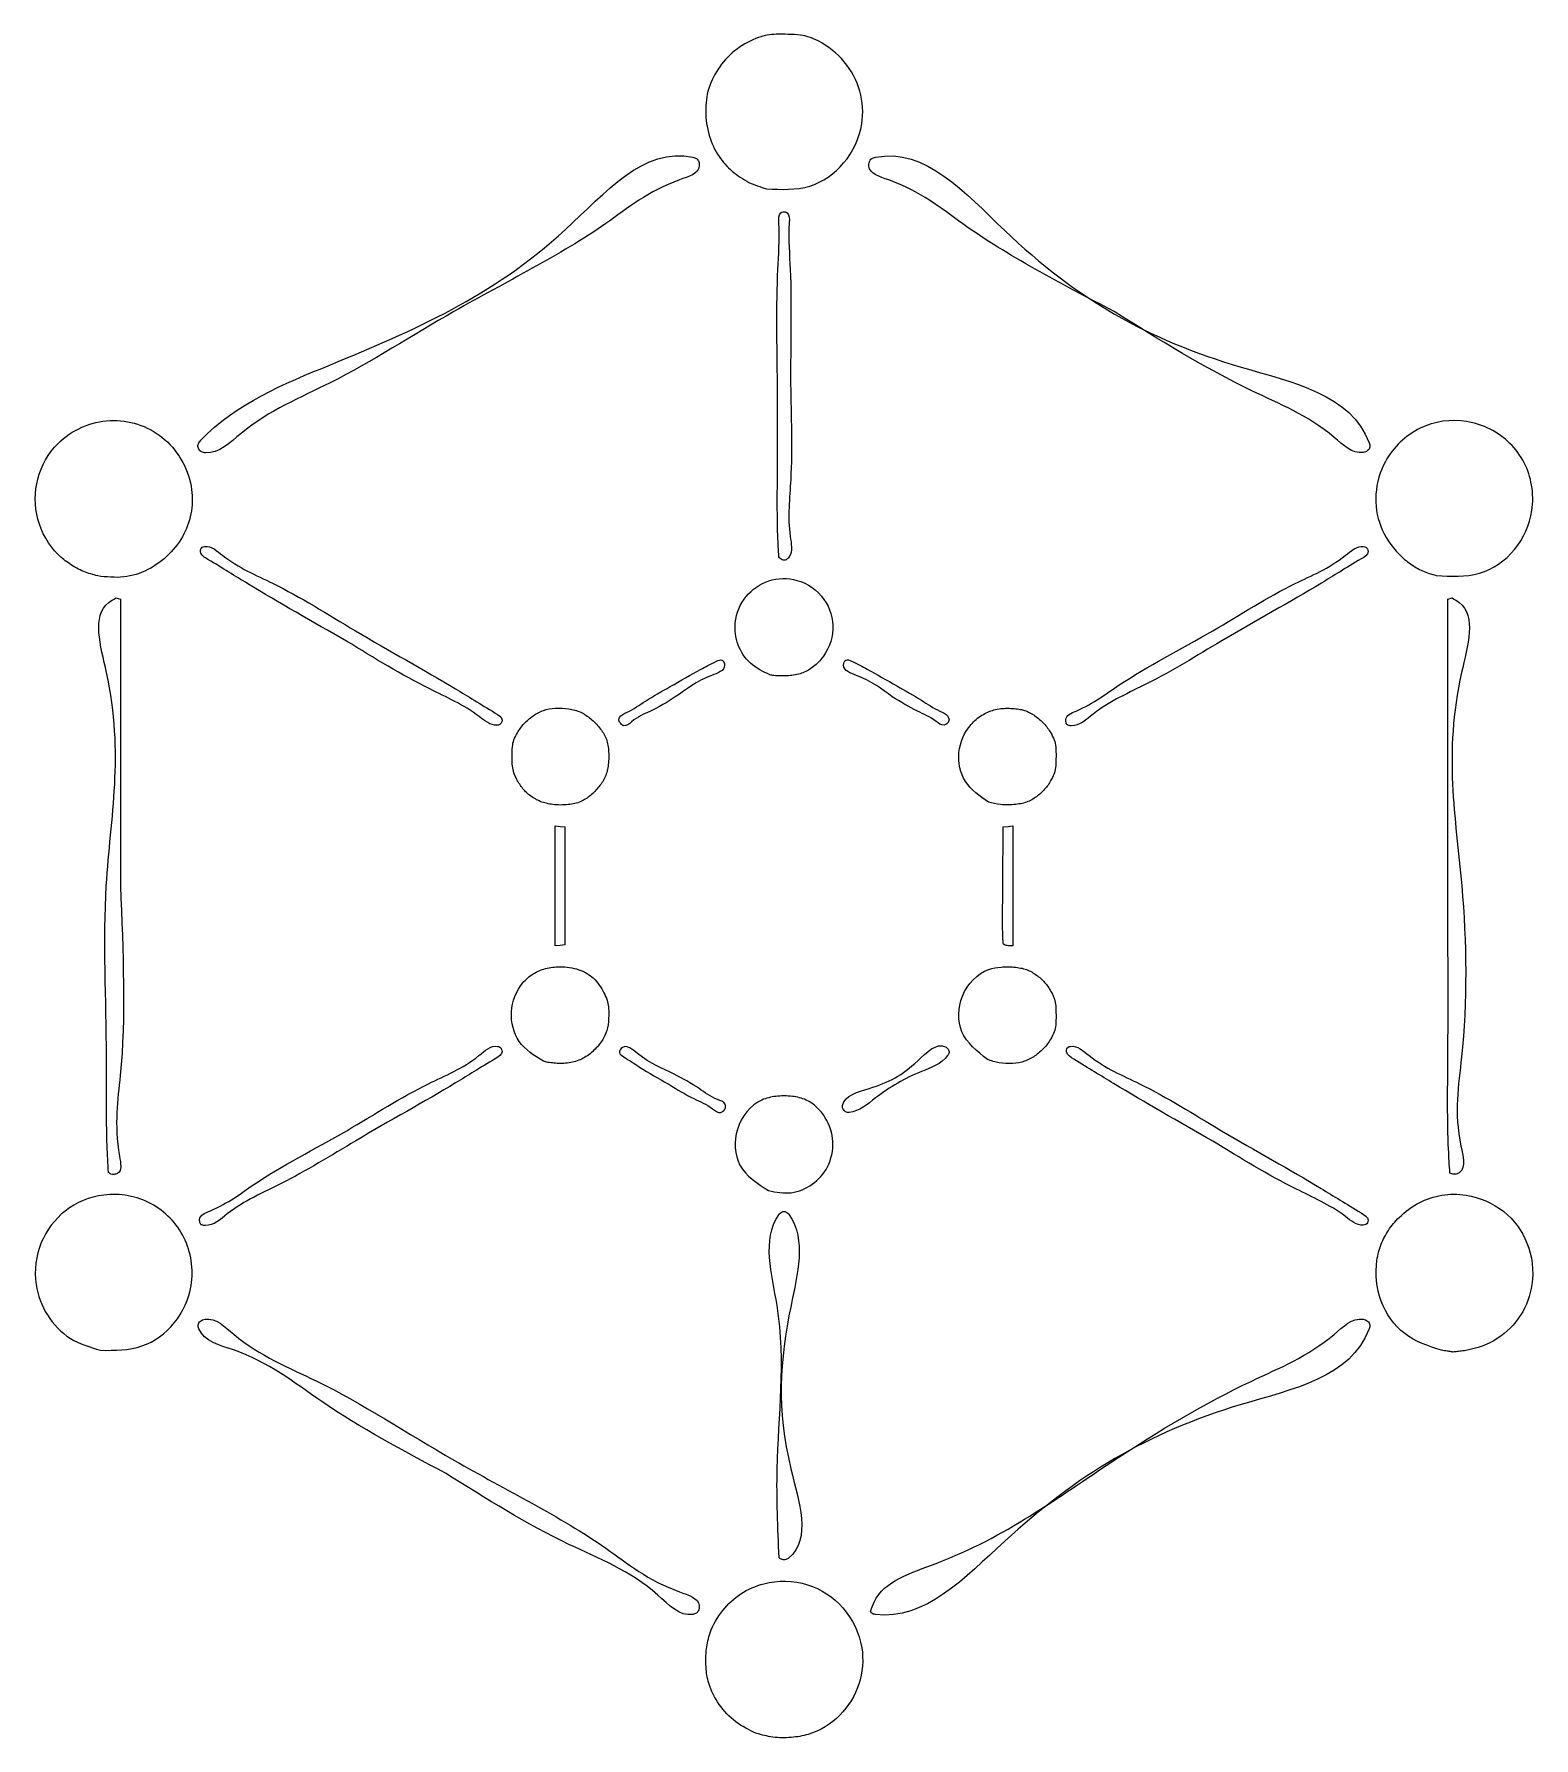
# Model space of a CAD drawing. Header units: millimetres. Extents: x 1 to 14, y 0.1 to 14.9.
import ezdxf

# ---------------------------------------------------------------- set-up
doc = ezdxf.new("R2010")
doc.units = ezdxf.units.MM
doc.layers.add('Calque_1', color=7, linetype='CONTINUOUS')

msp = doc.modelspace()

# ---------------------------------------------------------------- linework, layer by layer
at = {"layer": 'Calque_1', "color": 7}
for p, q in [((7.349175, 13.530967), (7.349175, 13.530967)), ((10.355387, 12.469243), (10.355389, 12.469242)), ((2.449124, 11.264113), (2.449147, 11.264111)), ((7.455544, 10.346718), (7.455523, 10.346718)), ((1.564466, 10.181354), (1.564712, 10.181354)), ((13.140896, 10.186115), (13.140896, 10.186115)), ((1.722732, 9.991223), (1.760982, 9.981623)), ((1.760982, 9.981623), (1.760982, 7.501901)), ((13.24047, 9.981622), (13.27872, 9.991222)), ((13.24047, 7.501542), (13.24047, 9.981622)), ((3.717369, 9.617611), (3.717374, 9.617609)), ((7.378839, 9.325609), (7.378839, 9.325618)), ((8.43707, 9.136316), (8.43706, 9.136316)), ((6.083759, 8.910117), (6.083774, 8.910116)), ((9.946835, 8.896142), (9.946857, 8.896152)), ((5.392095, 8.229303), (5.392104, 8.229331)), ((9.269142, 8.224222), (9.269153, 8.224201)), ((5.521512, 7.500558), (5.521512, 8.020225)), ((5.521512, 8.020225), (5.563373, 8.015415)), ((5.563373, 8.015415), (5.605234, 8.010605)), ((5.605234, 8.010605), (5.605234, 7.500576)), ((9.392391, 7.515907), (9.396581, 8.01059)), ((9.396581, 8.01059), (9.438442, 8.0154)), ((9.438442, 8.0154), (9.480303, 8.02021)), ((9.480303, 8.02021), (9.480303, 7.501564)), ((5.521512, 6.980924), (5.521512, 7.500558)), ((5.605234, 7.500576), (5.605234, 6.990544)), ((9.480303, 7.501564), (9.480303, 6.982909)), ((5.563373, 6.985734), (5.521512, 6.980924)), ((5.605234, 6.990544), (5.563373, 6.985734)), ((9.395849, 7.002061), (9.395531, 7.002071)), ((9.480303, 6.982909), (9.441739, 6.982909)), ((5.419753, 5.983052), (5.419748, 5.983045)), ((9.259216, 5.998758), (9.2592, 5.998758)), ((6.503514, 5.783949), (6.503514, 5.783949)), ((8.019424, 5.558152), (8.019423, 5.558146)), ((11.208019, 5.293085), (11.207978, 5.293081)), ((1.657465, 5.021964), (1.657455, 5.02196)), ((13.2595, 5.013779), (13.25952, 5.01378)), ((7.366835, 4.864149), (7.366835, 4.864149)), ((2.456258, 4.57231), (2.456253, 4.572321)), ((1.589055, 3.482609), (1.589055, 3.482609)), ((13.188424, 3.482817), (13.188419, 3.482827)), ((4.571559, 2.419565), (4.571559, 2.419567)), ((7.457892, 1.687732), (7.458108, 1.687732)), ((8.247473, 1.21949), (8.24745, 1.219491)), ((7.261152, 0.168619), (7.261168, 0.168614))]:
    msp.add_line(p, q, dxfattribs=at)
for points, knots in [([(7.349175, 13.530967), (7.297435, 13.546967), (7.189785, 13.580256), (7.050709, 13.679046), (6.924232, 13.81209), (6.844637, 13.992433), (6.813571, 14.196258), (6.838677, 14.405639), (6.937176, 14.594413), (7.087193, 14.748393), (7.237849, 14.828182), (7.354887, 14.862219), (7.441036, 14.870367), (7.537133, 14.866308), (7.63325, 14.863336), (7.721069, 14.845274), (7.858205, 14.783381), (8.037317, 14.644054), (8.175571, 14.382345), (8.195466, 14.058489), (8.046262, 13.738796), (7.726186, 13.511707), (7.4771, 13.524432), (7.349175, 13.530967)], [0, 0, 0, 0, 0.161581, 0.336185, 0.50482, 0.706977, 0.91593, 1.117938, 1.328471, 1.542639, 1.753922, 1.831377, 1.907111, 2.012192, 2.119831, 2.195225, 2.279257, 2.56948, 2.857155, 3.140716, 3.513313, 3.868194, 4.242883, 4.242883, 4.242883, 4.242883]), ([(2.449147, 11.264111), (2.442318, 11.273396), (2.428915, 11.291619), (2.433115, 11.328983), (2.747188, 11.66948), (3.931443, 12.149625), (5.33453, 12.74733), (6.297549, 13.909048), (6.745833, 13.795383), (6.76639, 13.763484), (6.775299, 13.664862), (6.367896, 13.548534), (5.800434, 13.068739), (4.706958, 12.538413), (3.687209, 11.871497), (2.946064, 11.575324), (2.609008, 11.234727), (2.480105, 11.247959), (2.462906, 11.253764), (2.453485, 11.260839), (2.449124, 11.264113)], [0, 0, 0, 0, 0.033579, 0.06591, 0.102587, 1.399019, 3.743753, 5.011454, 5.044124, 5.079319, 5.11734, 5.324103, 6.06647, 7.583288, 8.818058, 9.705887, 10.054623, 10.072994, 10.091889, 10.108171, 10.108171, 10.108171, 10.108171]), ([(10.355389, 12.469242), (9.894379, 12.710727), (9.206509, 13.071044), (8.635449, 13.548287), (8.226277, 13.664371), (8.234996, 13.763862), (8.256248, 13.795708), (8.712751, 13.902425), (9.706089, 12.762767), (10.966883, 12.041903), (12.419566, 11.751627), (12.574388, 11.296407), (12.548991, 11.260235), (12.428055, 11.223388), (12.110432, 11.541217), (11.379353, 11.829254), (10.749886, 12.222677), (10.355387, 12.469243)], [0, 0, 0, 0, 1.512929, 2.257427, 2.466076, 2.504227, 2.53946, 2.572702, 3.858308, 6.219553, 7.506566, 7.54374, 7.580758, 7.623903, 7.90611, 8.724383, 10.098225, 10.098225, 10.098225, 10.098225]), ([(7.455523, 10.346718), (7.452394, 10.405293), (7.440474, 10.628444), (7.444086, 11.127911), (7.447507, 11.889792), (7.42903, 12.660743), (7.465996, 13.108585), (7.451037, 13.313253), (7.491142, 13.331623), (7.510335, 13.33162), (7.550452, 13.313267), (7.535482, 13.108589), (7.573594, 12.660391), (7.54429, 11.892977), (7.581252, 11.120063), (7.523492, 10.640804), (7.578704, 10.389093), (7.534659, 10.330898), (7.518782, 10.320644), (7.500745, 10.315459), (7.482763, 10.320657), (7.466703, 10.330854), (7.459245, 10.341456), (7.455544, 10.346718)], [0, 0, 0, 0, 0.175993, 0.670473, 1.494398, 2.486451, 2.890547, 2.977807, 2.997688, 3.014713, 3.034607, 3.121863, 3.525962, 4.518018, 5.341942, 5.836421, 6.012418, 6.031549, 6.050962, 6.068415, 6.08587, 6.105285, 6.124411, 6.124411, 6.124411, 6.124411]), ([(1.564712, 10.181354), (1.523978, 10.192803), (1.43933, 10.216596), (1.324112, 10.280987), (1.160407, 10.408797), (1.017859, 10.66443), (1.017539, 11.030186), (1.221111, 11.393178), (1.662735, 11.588139), (2.164454, 11.426327), (2.383373, 11.053786), (2.386913, 10.743643), (2.319013, 10.536876), (2.186292, 10.359743), (2.006556, 10.226897), (1.788141, 10.156855), (1.639921, 10.173089), (1.564466, 10.181354)], [0, 0, 0, 0, 0.126579, 0.263035, 0.392635, 0.747345, 1.093463, 1.447556, 1.940026, 2.409384, 2.904299, 3.117276, 3.326799, 3.545038, 3.770845, 3.988417, 4.214029, 4.214029, 4.214029, 4.214029]), ([(13.140896, 10.186115), (13.101133, 10.197645), (13.022728, 10.220381), (12.914369, 10.284237), (12.777482, 10.402075), (12.641544, 10.601399), (12.599999, 10.896363), (12.694437, 11.222405), (12.980566, 11.498875), (13.416099, 11.560415), (13.744472, 11.39337), (13.912104, 11.166881), (13.976835, 10.963126), (13.981622, 10.695125), (13.84726, 10.390103), (13.521505, 10.162097), (13.268752, 10.178047), (13.140896, 10.186115)], [0, 0, 0, 0, 0.123797, 0.244104, 0.373562, 0.664752, 0.944641, 1.238954, 1.654717, 2.060091, 2.480356, 2.687932, 2.8925, 3.111569, 3.480182, 3.846542, 4.221584, 4.221584, 4.221584, 4.221584]), ([(3.717374, 9.617609), (3.423961, 9.784295), (3.010629, 10.019105), (2.623757, 10.261804), (2.449289, 10.365683), (2.454149, 10.413387), (2.467112, 10.43236), (2.541516, 10.448643), (2.733117, 10.271061), (3.179321, 10.088303), (3.835228, 9.670576), (4.513331, 9.300166), (4.891227, 9.062529), (5.069681, 8.955526), (5.057973, 8.909944), (5.041785, 8.893082), (4.967582, 8.881026), (4.776797, 9.047533), (4.334497, 9.239023), (3.955806, 9.471338), (3.717369, 9.617611)], [0, 0, 0, 0, 0.988645, 1.392705, 1.483925, 1.509302, 1.527365, 1.549011, 1.724111, 2.2189, 3.045468, 4.044794, 4.447372, 4.533566, 4.558092, 4.577102, 4.600712, 4.772839, 5.261497, 6.092225, 6.092225, 6.092225, 6.092225]), ([(9.946857, 8.896152), (9.944985, 8.899323), (9.940367, 8.907145), (9.937902, 8.922136), (9.93134, 8.973924), (10.158037, 9.061413), (10.506515, 9.333084), (11.187845, 9.675778), (11.821342, 10.089908), (12.265478, 10.26571), (12.460781, 10.451181), (12.534189, 10.431398), (12.548173, 10.414444), (12.560701, 10.369528), (12.378385, 10.26286), (12.005621, 10.02511), (11.350291, 9.668187), (10.706971, 9.263775), (10.261101, 9.077962), (10.052094, 8.880053), (9.970472, 8.887006), (9.956877, 8.889816), (9.949795, 8.894277), (9.946835, 8.896142)], [0, 0, 0, 0, 0.010955, 0.027026, 0.0453, 0.161905, 0.597662, 1.531623, 2.352789, 2.849919, 3.027245, 3.048222, 3.067374, 3.090895, 3.177949, 3.581314, 4.577598, 5.320205, 5.856443, 6.070301, 6.086358, 6.100876, 6.111305, 6.111305, 6.111305, 6.111305]), ([(7.378839, 9.325618), (7.318815, 9.354537), (7.200372, 9.411601), (7.090877, 9.582426), (7.060664, 9.796694), (7.153444, 10.017459), (7.363118, 10.162795), (7.633648, 10.167672), (7.868629, 10.00243), (7.958339, 9.714841), (7.862921, 9.493573), (7.740051, 9.377823), (7.63684, 9.32801), (7.542897, 9.317274), (7.466993, 9.316912), (7.418411, 9.318192), (7.390085, 9.323501), (7.378839, 9.325609)], [0, 0, 0, 0, 0.196628, 0.387996, 0.580485, 0.826924, 1.0639, 1.306526, 1.592996, 1.862749, 2.145003, 2.261334, 2.365274, 2.482436, 2.541351, 2.593423, 2.62771, 2.62771, 2.62771, 2.62771]), ([(1.657455, 5.02196), (1.653362, 5.098059), (1.635474, 5.43059), (1.652235, 6.252958), (1.57686, 7.659659), (1.836112, 8.810747), (1.499141, 9.863935), (1.701164, 9.978944), (1.722732, 9.991223)], [0, 0, 0, 0, 0.228484, 0.998414, 2.480066, 4.323861, 4.931132, 5.003716, 5.003716, 5.003716, 5.003716]), ([(13.27872, 9.991222), (13.300286, 9.978945), (13.502283, 9.863951), (13.168058, 8.809321), (13.395758, 7.674781), (13.414681, 6.218626), (13.280339, 5.475498), (13.404291, 5.059538), (13.321134, 5.00588), (13.290328, 5.003898), (13.270266, 5.010328), (13.2595, 5.013779)], [0, 0, 0, 0, 0.072585, 0.679856, 2.523651, 4.005304, 4.775233, 5.003717, 5.03013, 5.059277, 5.093031, 5.093031, 5.093031, 5.093031]), ([(6.083774, 8.910116), (6.080077, 8.915178), (6.073254, 8.924522), (6.070881, 8.942133), (6.086237, 8.97753), (6.180717, 9.014481), (6.316044, 9.113362), (6.530953, 9.231019), (6.740687, 9.355009), (6.875788, 9.424612), (6.970895, 9.469601), (7.007178, 9.364958), (6.771684, 9.295456), (6.601533, 9.153814), (6.360164, 9.011996), (6.212146, 8.955965), (6.136874, 8.877951), (6.10535, 8.889539), (6.094698, 8.898285), (6.087588, 8.905976), (6.083759, 8.910117)], [0, 0, 0, 0, 0.018586, 0.034309, 0.050715, 0.130111, 0.314739, 0.564788, 0.865362, 1.019424, 1.071078, 1.120189, 1.263848, 1.628117, 1.880307, 2.062993, 2.136668, 2.146225, 2.160729, 2.177654, 2.177654, 2.177654, 2.177654]), ([(8.43706, 9.136316), (8.3488, 9.202976), (8.225645, 9.295991), (7.995335, 9.365718), (8.030568, 9.469318), (8.124348, 9.426289), (8.257011, 9.357416), (8.463684, 9.23587), (8.674981, 9.120387), (8.812753, 9.022901), (8.91047, 8.986204), (8.932775, 8.93791), (8.917813, 8.904468), (8.870692, 8.878729), (8.783942, 8.953666), (8.634696, 9.015587), (8.509431, 9.092111), (8.43707, 9.136316)], [0, 0, 0, 0, 0.360393, 0.502886, 0.551566, 0.602311, 0.753288, 1.048898, 1.295234, 1.478904, 1.560198, 1.59219, 1.625312, 1.660246, 1.736662, 1.920026, 2.170826, 2.170826, 2.170826, 2.170826]), ([(5.392104, 8.229331), (5.363719, 8.244193), (5.308035, 8.273349), (5.238929, 8.339369), (5.193477, 8.409847), (5.161918, 8.476018), (5.148941, 8.544291), (5.148966, 8.62015), (5.148026, 8.696057), (5.162707, 8.766243), (5.197862, 8.83428), (5.25082, 8.908301), (5.328475, 8.973826), (5.419125, 9.024328), (5.526845, 9.040925), (5.636343, 9.035316), (5.743872, 9.00885), (5.83276, 8.946761), (5.906198, 8.871995), (5.96734, 8.782129), (5.986806, 8.669895), (5.98471, 8.555206), (5.960677, 8.443407), (5.90093, 8.35426), (5.830159, 8.281926), (5.74183, 8.220843), (5.627448, 8.20046), (5.507255, 8.197005), (5.428396, 8.219122), (5.392095, 8.229303)], [0, 0, 0, 0, 0.095755, 0.187853, 0.282675, 0.346303, 0.406454, 0.4892, 0.573705, 0.633664, 0.702038, 0.801896, 0.904783, 1.004632, 1.109005, 1.226479, 1.332954, 1.435922, 1.546611, 1.647501, 1.755857, 1.881226, 1.991816, 2.092823, 2.198066, 2.295448, 2.408646, 2.540531, 2.653023, 2.653023, 2.653023, 2.653023]), ([(9.269153, 8.224201), (9.193309, 8.276501), (9.044317, 8.379244), (8.985604, 8.661432), (9.078468, 8.870196), (9.206777, 8.97963), (9.316276, 9.029185), (9.413656, 9.039228), (9.489759, 9.034538), (9.53914, 9.028835), (9.601945, 9.014656), (9.672854, 8.973427), (9.750671, 8.90841), (9.80359, 8.83427), (9.838726, 8.766211), (9.853526, 8.69605), (9.852878, 8.620496), (9.852773, 8.545233), (9.841105, 8.478513), (9.811572, 8.412777), (9.765417, 8.342202), (9.69492, 8.276705), (9.609021, 8.221855), (9.497199, 8.202068), (9.38107, 8.197119), (9.303847, 8.215818), (9.269142, 8.224222)], [0, 0, 0, 0, 0.267681, 0.52585, 0.789678, 0.911973, 1.025921, 1.144714, 1.201285, 1.254684, 1.293742, 1.393596, 1.496487, 1.59634, 1.664683, 1.724782, 1.809206, 1.890803, 1.950509, 2.010631, 2.105777, 2.201347, 2.297832, 2.406517, 2.537169, 2.643811, 2.643811, 2.643811, 2.643811]), ([(1.760982, 7.501901), (1.78492, 6.930337), (1.81902, 6.116108), (1.697276, 5.406171), (1.780755, 5.020248), (1.707187, 5.003341), (1.677986, 5.004951), (1.664313, 5.016287), (1.657465, 5.021964)], [0, 0, 0, 0, 1.642156, 2.339355, 2.489853, 2.523074, 2.548949, 2.574909, 2.574909, 2.574909, 2.574909]), ([(9.395531, 7.002071), (9.394324, 7.02788), (9.390241, 7.115162), (9.39143, 7.286528), (9.39204, 7.431982), (9.392391, 7.515907)], [0, 0, 0, 0, 0.077504, 0.262108, 0.513909, 0.513909, 0.513909, 0.513909]), ([(13.25952, 5.01378), (13.255254, 5.083751), (13.235594, 5.406201), (13.247243, 6.236152), (13.24318, 6.995278), (13.24047, 7.501542)], [0, 0, 0, 0, 0.210272, 0.969012, 2.488109, 2.488109, 2.488109, 2.488109]), ([(9.441739, 6.982909), (9.434933, 6.983473), (9.422221, 6.984528), (9.405137, 6.990308), (9.398617, 6.998559), (9.395849, 7.002061)], [0, 0, 0, 0, 0.020589, 0.038457, 0.051636, 0.051636, 0.051636, 0.051636]), ([(5.419748, 5.983045), (5.340577, 6.032388), (5.184166, 6.129872), (5.115187, 6.415021), (5.19856, 6.631215), (5.326709, 6.743705), (5.439226, 6.791705), (5.575592, 6.805659), (5.723027, 6.787705), (5.862297, 6.707237), (5.932232, 6.602092), (5.971013, 6.51612), (5.984892, 6.450226), (5.985265, 6.369396), (5.980268, 6.276382), (5.942759, 6.17812), (5.876862, 6.094177), (5.79242, 6.018963), (5.684097, 5.972136), (5.587598, 5.961776), (5.511756, 5.966702), (5.462196, 5.971871), (5.432358, 5.979731), (5.419753, 5.983052)], [0, 0, 0, 0, 0.27056, 0.534526, 0.804433, 0.921912, 1.038448, 1.165119, 1.32966, 1.47628, 1.631721, 1.699559, 1.758717, 1.831959, 1.94171, 2.036069, 2.142048, 2.259231, 2.37182, 2.489951, 2.546521, 2.599922, 2.638983, 2.638983, 2.638983, 2.638983]), ([(9.2592, 5.998758), (9.170017, 6.070018), (8.996098, 6.208986), (9.008034, 6.568181), (9.19824, 6.771264), (9.384519, 6.802494), (9.498743, 6.799953), (9.609345, 6.778834), (9.694931, 6.724473), (9.765422, 6.658896), (9.811601, 6.588354), (9.841086, 6.522597), (9.852782, 6.455888), (9.852896, 6.380622), (9.853542, 6.305068), (9.838741, 6.234911), (9.803612, 6.166828), (9.750639, 6.092812), (9.673007, 6.027319), (9.582275, 5.976679), (9.474802, 5.960621), (9.364253, 5.963971), (9.293064, 5.987548), (9.259216, 5.998758)], [0, 0, 0, 0, 0.325228, 0.634242, 0.958049, 1.064856, 1.193048, 1.300672, 1.397154, 1.492724, 1.587872, 1.647985, 1.707693, 1.78929, 1.873713, 1.933812, 2.002157, 2.102015, 2.204903, 2.304752, 2.409175, 2.52663, 2.633098, 2.633098, 2.633098, 2.633098]), ([(2.456253, 4.572321), (2.454382, 4.575469), (2.449783, 4.583208), (2.447289, 4.598026), (2.440706, 4.650381), (2.670903, 4.736879), (3.017756, 5.010387), (3.69725, 5.35065), (4.328399, 5.764306), (4.772935, 5.938295), (4.969612, 6.127893), (5.043905, 6.107398), (5.057587, 6.090298), (5.070108, 6.045735), (4.890043, 5.938131), (4.51568, 5.702175), (3.861618, 5.344004), (3.217663, 4.93991), (2.771992, 4.753604), (2.562511, 4.556249), (2.48047, 4.563187), (2.466527, 4.565974), (2.459268, 4.570453), (2.456258, 4.57231)], [0, 0, 0, 0, 0.010896, 0.026786, 0.044797, 0.163568, 0.601901, 1.531498, 2.345973, 2.8468, 3.027343, 3.047969, 3.067113, 3.090775, 3.176916, 3.578876, 4.576684, 5.318876, 5.855061, 6.069243, 6.085826, 6.100711, 6.111255, 6.111255, 6.111255, 6.111255]), ([(6.503514, 5.783949), (6.415993, 5.833724), (6.280902, 5.910554), (6.154815, 5.997336), (6.061086, 6.054247), (6.127419, 6.143306), (6.309551, 5.972716), (6.512646, 5.899446), (6.752903, 5.760633), (6.882977, 5.661757), (6.98816, 5.631711), (6.998765, 5.58291), (6.980987, 5.555857), (6.937878, 5.526877), (6.849039, 5.603661), (6.701674, 5.662996), (6.576083, 5.739654), (6.503514, 5.783949)], [0, 0, 0, 0, 0.293845, 0.453553, 0.509543, 0.55839, 0.699415, 1.060853, 1.311416, 1.495451, 1.573146, 1.598816, 1.631953, 1.664759, 1.740885, 1.923943, 2.17449, 2.17449, 2.17449, 2.17449]), ([(8.019423, 5.558146), (8.01622, 5.562852), (8.01001, 5.571978), (8.005187, 5.587061), (8.019034, 5.688889), (8.34681, 5.766932), (8.581161, 5.893613), (8.828643, 6.159459), (8.923399, 6.090996), (8.931836, 6.058018), (8.872861, 5.961489), (8.617453, 5.878029), (8.345739, 5.720291), (8.146851, 5.545628), (8.047928, 5.539812), (8.032005, 5.546278), (8.023629, 5.554183), (8.019424, 5.558152)], [0, 0, 0, 0, 0.017066, 0.033088, 0.04607, 0.319167, 0.802988, 1.070432, 1.102136, 1.132268, 1.162363, 1.426146, 1.883748, 2.144868, 2.160073, 2.177213, 2.19449, 2.19449, 2.19449, 2.19449]), ([(11.207978, 5.293081), (10.914095, 5.460593), (10.500832, 5.696151), (10.112076, 5.936832), (9.939848, 6.041909), (9.944791, 6.089149), (9.95727, 6.1083), (10.033106, 6.125467), (10.226568, 5.942049), (10.673478, 5.761957), (11.327304, 5.344263), (12.003089, 4.977347), (12.379911, 4.737644), (12.560081, 4.631834), (12.548772, 4.585849), (12.532418, 4.569219), (12.459111, 4.556568), (12.268536, 4.722283), (11.82699, 4.913391), (11.447636, 5.146097), (11.208019, 5.293085)], [0, 0, 0, 0, 0.991324, 1.394017, 1.484176, 1.509732, 1.527792, 1.548878, 1.728808, 2.229112, 3.045446, 4.043076, 4.446986, 4.534105, 4.558308, 4.57742, 4.601081, 4.771314, 5.257939, 6.092389, 6.092389, 6.092389, 6.092389]), ([(7.366835, 4.864149), (7.268826, 4.926972), (7.078834, 5.048756), (7.058331, 5.413956), (7.237729, 5.639119), (7.435389, 5.685408), (7.56602, 5.685238), (7.728932, 5.64794), (7.871238, 5.505588), (7.941994, 5.287607), (7.896283, 5.067232), (7.755302, 4.908142), (7.563952, 4.826445), (7.432664, 4.851558), (7.366835, 4.864149)], [0, 0, 0, 0, 0.330926, 0.641501, 0.972673, 1.095354, 1.240097, 1.362774, 1.587487, 1.804893, 2.029064, 2.227249, 2.423419, 2.620695, 2.620695, 2.620695, 2.620695]), ([(1.589055, 3.482609), (1.498129, 3.509908), (1.315266, 3.564808), (1.113488, 3.778783), (1.002469, 4.075572), (1.044499, 4.419691), (1.267894, 4.717351), (1.630332, 4.866051), (2.045108, 4.791884), (2.351411, 4.474643), (2.414351, 4.05783), (2.253591, 3.705), (1.95177, 3.480623), (1.711997, 3.481936), (1.589055, 3.482609)], [0, 0, 0, 0, 0.280776, 0.564671, 0.844474, 1.210383, 1.552388, 1.913365, 2.330856, 2.737001, 3.156354, 3.512669, 3.855153, 4.215552, 4.215552, 4.215552, 4.215552]), ([(13.188419, 3.482827), (13.074642, 3.5199), (12.84816, 3.593697), (12.636119, 3.902276), (12.605792, 4.193887), (12.659776, 4.399547), (12.725287, 4.526174), (12.832981, 4.652724), (12.98605, 4.768309), (13.18931, 4.836619), (13.450094, 4.83437), (13.741035, 4.711219), (13.957777, 4.414466), (13.997951, 4.073857), (13.888878, 3.774303), (13.679515, 3.566282), (13.476705, 3.491027), (13.349283, 3.474756), (13.311898, 3.470514), (13.286723, 3.467038), (13.263716, 3.472374), (13.231075, 3.476301), (13.203895, 3.480453), (13.188424, 3.482817)], [0, 0, 0, 0, 0.350715, 0.698126, 1.052365, 1.195884, 1.331528, 1.476303, 1.691388, 1.898771, 2.107189, 2.463249, 2.801378, 3.162558, 3.445334, 3.730298, 4.020278, 4.074669, 4.115385, 4.133639, 4.150043, 4.185553, 4.232478, 4.232478, 4.232478, 4.232478]), ([(7.458108, 1.687732), (7.446859, 1.94589), (7.414968, 2.677748), (7.556797, 3.622457), (7.304814, 4.444926), (7.466657, 4.670315), (7.48266, 4.680466), (7.500642, 4.685632), (7.518622, 4.68047), (7.534615, 4.670308), (7.696592, 4.445184), (7.475871, 3.606375), (7.421683, 2.761192), (7.742393, 1.84542), (7.530699, 1.677675), (7.516026, 1.671667), (7.500536, 1.668403), (7.485061, 1.671667), (7.470337, 1.677646), (7.461945, 1.684447), (7.457892, 1.687732)], [0, 0, 0, 0, 0.770083, 2.183123, 2.967125, 2.986171, 3.005548, 3.022997, 3.040434, 3.059799, 3.078864, 3.862869, 5.275908, 6.045992, 6.061555, 6.078226, 6.093214, 6.108202, 6.124871, 6.140439, 6.140439, 6.140439, 6.140439]), ([(4.571559, 2.419567), (4.204445, 2.615212), (3.573322, 2.951553), (2.95507, 3.453296), (2.472709, 3.560427), (2.427214, 3.704803), (2.452301, 3.740883), (2.573086, 3.777823), (2.889576, 3.460646), (3.624381, 3.176561), (4.664584, 2.482275), (5.799859, 1.933015), (6.368302, 1.452431), (6.775191, 1.336369), (6.766487, 1.237281), (6.745314, 1.205616), (6.604749, 1.16915), (6.268321, 1.54247), (5.531322, 1.818219), (4.924696, 2.198305), (4.571559, 2.419565)], [0, 0, 0, 0, 1.233907, 2.121265, 2.470017, 2.507198, 2.544174, 2.587496, 2.868383, 3.685289, 5.061712, 6.578599, 7.321092, 7.527853, 7.566163, 7.601423, 7.634668, 7.980252, 8.86537, 10.098427, 10.098427, 10.098427, 10.098427]), ([(8.24745, 1.219491), (8.257195, 1.248935), (8.334112, 1.481348), (9.261088, 1.747417), (10.207976, 2.468439), (11.383659, 3.170501), (12.110205, 3.460036), (12.428052, 3.777664), (12.549066, 3.74088), (12.574432, 3.704657), (12.419037, 3.249627), (10.966455, 2.96442), (9.710738, 2.209785), (8.712213, 1.136717), (8.274611, 1.199934), (8.259671, 1.207686), (8.251491, 1.215602), (8.247473, 1.21949)], [0, 0, 0, 0, 0.091714, 0.723933, 2.502886, 3.876728, 4.695001, 4.977207, 5.020453, 5.057432, 5.094602, 6.381608, 8.742844, 10.028464, 10.043722, 10.061056, 10.07779, 10.07779, 10.07779, 10.07779]), ([(7.261168, 0.168614), (7.199332, 0.19879), (7.074974, 0.259478), (6.933881, 0.413751), (6.84634, 0.580223), (6.821339, 0.747939), (6.824674, 0.895605), (6.861786, 1.066322), (6.96045, 1.236178), (7.121895, 1.386523), (7.372286, 1.496433), (7.710044, 1.490589), (8.038759, 1.274353), (8.20045, 0.936958), (8.17207, 0.586849), (7.999362, 0.308888), (7.768109, 0.162333), (7.559946, 0.129467), (7.406858, 0.129756), (7.308197, 0.156071), (7.261152, 0.168619)], [0, 0, 0, 0, 0.204789, 0.41185, 0.615174, 0.759404, 0.915541, 1.05654, 1.279192, 1.492896, 1.708144, 2.086377, 2.451173, 2.833338, 3.149861, 3.464884, 3.783917, 3.933634, 4.093326, 4.238877, 4.238877, 4.238877, 4.238877])]:
    msp.add_open_spline(points, degree=3, knots=knots, dxfattribs=at)

doc.saveas('drawing.dxf')
